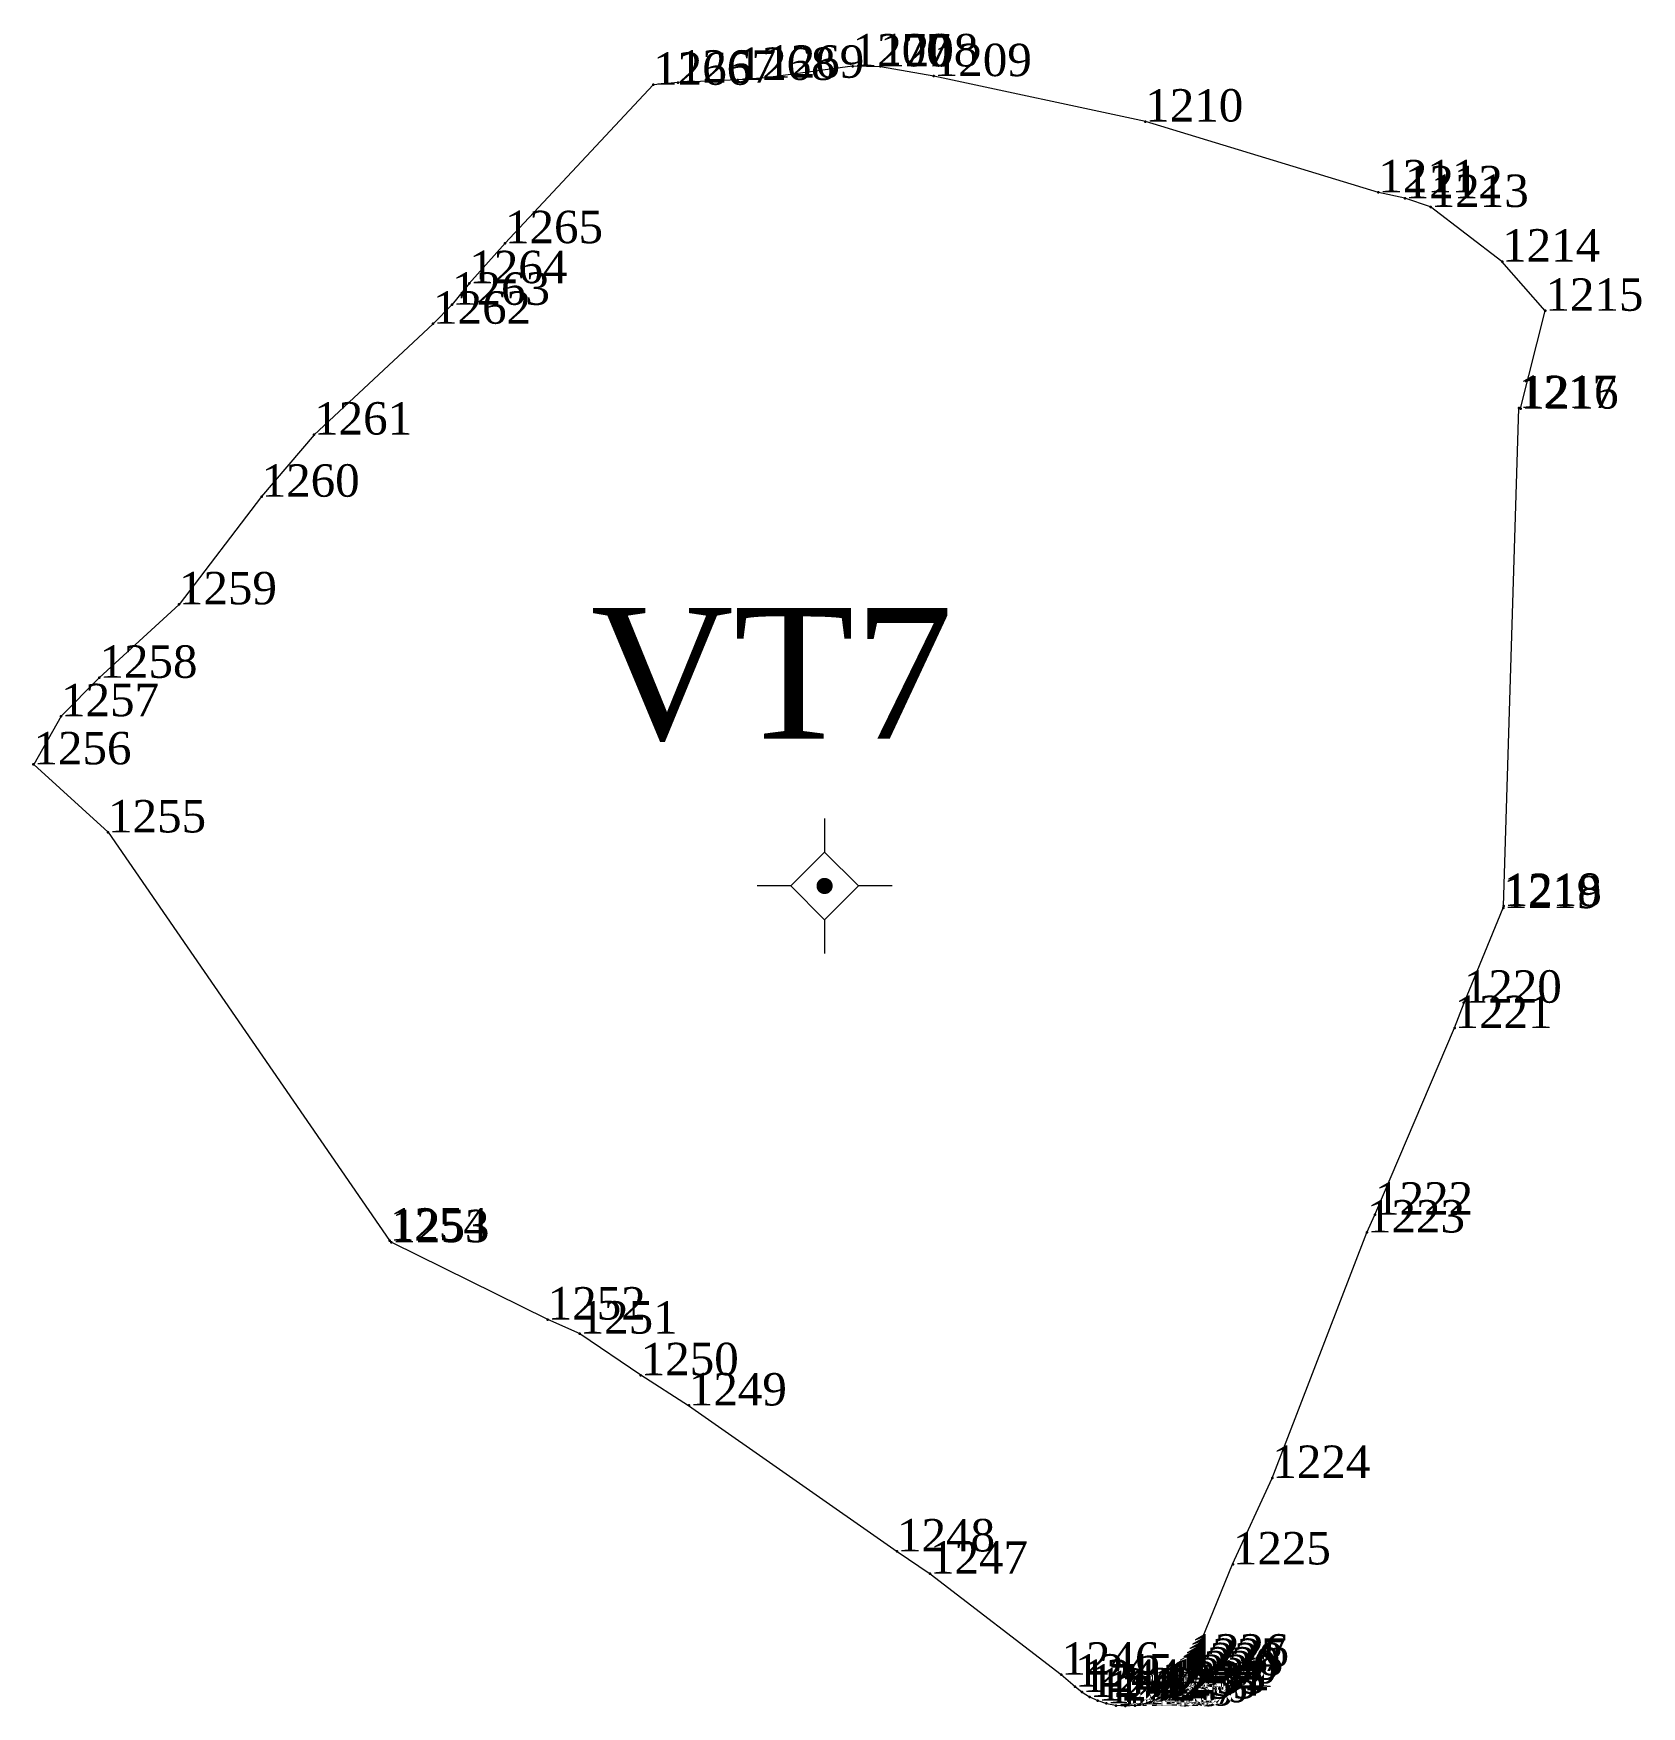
# Model space of a CAD drawing. Header units: metres. Extents: x 543554 to 549226, y 1840763 to 1844579.
# Drawn here: x 545605.1 to 545634.84, y 1842938.54 to 1842969.49 of the extents above; entities that cross this region are included whole.
import ezdxf

# ---------------------------------------------------------------- set-up
doc = ezdxf.new("R2010")
doc.units = ezdxf.units.M
doc.header["$MEASUREMENT"] = 0
for name, color, linetype, lineweight in [('Level 11', 7, 'Continuous', 0), ('Level 12', 7, 'Continuous', 0), ('Level 28', 7, 'Continuous', 0), ('Level 30', 7, 'Continuous', 0), ('Level 7', 7, 'Continuous', 0)]:
    doc.layers.add(name, color=color, linetype=linetype, lineweight=lineweight)
doc.styles.add('Style-Vntime', font='Vntime.shx')

# ---------------------------------------------------------------- blocks, each defined once
blk = doc.blocks.new('CENTRD')
at = {"layer": 'Level 11', "linetype": 'Continuous', "lineweight": 0}
h = blk.add_hatch(color=1, dxfattribs=at)
edge = h.paths.add_edge_path()
edge.add_arc((0, 0), 1.5, 0, 360)
at = {"layer": 'Level 11', "color": 1, "linetype": 'Continuous', "lineweight": 0}
for p, q in [((0, 12.5), (0, 6.25)), ((0, 6.25), (-6.25, 0)), ((6.25, 0), (0, 6.25)), ((-6.25, 0), (-12.5, 0)), ((-6.25, 0), (0, -6.25)), ((0, -6.25), (6.25, 0)), ((12.5, 0), (6.25, 0)), ((0, -6.25), (0, -12.5))]:
    blk.add_line(p, q, dxfattribs=at)
blk = doc.blocks.new('DDCT')
at = {"layer": 'Level 7', "color": 3, "linetype": 'Continuous', "lineweight": 30}
blk.add_point((0, 0), dxfattribs=at)
blk = doc.blocks.new('SHMIA_1206')
at = {"layer": 'Level 12', "color": 2, "linetype": 'Continuous', "lineweight": 0, "style": 'Style-Vntime'}
blk.add_text('1207', height=0.6, dxfattribs=at).set_placement((0, 0))
blk = doc.blocks.new('SHMIA_1207')
at = {"layer": 'Level 12', "color": 2, "linetype": 'Continuous', "lineweight": 0, "style": 'Style-Vntime'}
blk.add_text('1208', height=0.6, dxfattribs=at).set_placement((0, 0))
blk = doc.blocks.new('SHMIA_1208')
at = {"layer": 'Level 12', "color": 2, "linetype": 'Continuous', "lineweight": 0, "style": 'Style-Vntime'}
blk.add_text('1209', height=0.6, dxfattribs=at).set_placement((0, 0))
blk = doc.blocks.new('SHMIA_1209')
at = {"layer": 'Level 12', "color": 2, "linetype": 'Continuous', "lineweight": 0, "style": 'Style-Vntime'}
blk.add_text('1210', height=0.6, dxfattribs=at).set_placement((0, 0))
blk = doc.blocks.new('SHMIA_1210')
at = {"layer": 'Level 12', "color": 2, "linetype": 'Continuous', "lineweight": 0, "style": 'Style-Vntime'}
blk.add_text('1211', height=0.6, dxfattribs=at).set_placement((0, 0))
blk = doc.blocks.new('SHMIA_1211')
at = {"layer": 'Level 12', "color": 2, "linetype": 'Continuous', "lineweight": 0, "style": 'Style-Vntime'}
blk.add_text('1212', height=0.6, dxfattribs=at).set_placement((0, 0))
blk = doc.blocks.new('SHMIA_1212')
at = {"layer": 'Level 12', "color": 2, "linetype": 'Continuous', "lineweight": 0, "style": 'Style-Vntime'}
blk.add_text('1213', height=0.6, dxfattribs=at).set_placement((0, 0))
blk = doc.blocks.new('SHMIA_1213')
at = {"layer": 'Level 12', "color": 2, "linetype": 'Continuous', "lineweight": 0, "style": 'Style-Vntime'}
blk.add_text('1214', height=0.6, dxfattribs=at).set_placement((0, 0))
blk = doc.blocks.new('SHMIA_1214')
at = {"layer": 'Level 12', "color": 2, "linetype": 'Continuous', "lineweight": 0, "style": 'Style-Vntime'}
blk.add_text('1215', height=0.6, dxfattribs=at).set_placement((0, 0))
blk = doc.blocks.new('SHMIA_1215')
at = {"layer": 'Level 12', "color": 2, "linetype": 'Continuous', "lineweight": 0, "style": 'Style-Vntime'}
blk.add_text('1216', height=0.6, dxfattribs=at).set_placement((0, 0))
blk = doc.blocks.new('SHMIA_1216')
at = {"layer": 'Level 12', "color": 2, "linetype": 'Continuous', "lineweight": 0, "style": 'Style-Vntime'}
blk.add_text('1217', height=0.6, dxfattribs=at).set_placement((0, 0))
blk = doc.blocks.new('SHMIA_1217')
at = {"layer": 'Level 12', "color": 2, "linetype": 'Continuous', "lineweight": 0, "style": 'Style-Vntime'}
blk.add_text('1218', height=0.6, dxfattribs=at).set_placement((0, 0))
blk = doc.blocks.new('SHMIA_1218')
at = {"layer": 'Level 12', "color": 2, "linetype": 'Continuous', "lineweight": 0, "style": 'Style-Vntime'}
blk.add_text('1219', height=0.6, dxfattribs=at).set_placement((0, 0))
blk = doc.blocks.new('SHMIA_1219')
at = {"layer": 'Level 12', "color": 2, "linetype": 'Continuous', "lineweight": 0, "style": 'Style-Vntime'}
blk.add_text('1220', height=0.6, dxfattribs=at).set_placement((0, 0))
blk = doc.blocks.new('SHMIA_1220')
at = {"layer": 'Level 12', "color": 2, "linetype": 'Continuous', "lineweight": 0, "style": 'Style-Vntime'}
blk.add_text('1221', height=0.6, dxfattribs=at).set_placement((0, 0))
blk = doc.blocks.new('SHMIA_1221')
at = {"layer": 'Level 12', "color": 2, "linetype": 'Continuous', "lineweight": 0, "style": 'Style-Vntime'}
blk.add_text('1222', height=0.6, dxfattribs=at).set_placement((0, 0))
blk = doc.blocks.new('SHMIA_1222')
at = {"layer": 'Level 12', "color": 2, "linetype": 'Continuous', "lineweight": 0, "style": 'Style-Vntime'}
blk.add_text('1223', height=0.6, dxfattribs=at).set_placement((0, 0))
blk = doc.blocks.new('SHMIA_1223')
at = {"layer": 'Level 12', "color": 2, "linetype": 'Continuous', "lineweight": 0, "style": 'Style-Vntime'}
blk.add_text('1224', height=0.6, dxfattribs=at).set_placement((0, 0))
blk = doc.blocks.new('SHMIA_1224')
at = {"layer": 'Level 12', "color": 2, "linetype": 'Continuous', "lineweight": 0, "style": 'Style-Vntime'}
blk.add_text('1225', height=0.6, dxfattribs=at).set_placement((0, 0))
blk = doc.blocks.new('SHMIA_1225')
at = {"layer": 'Level 12', "color": 2, "linetype": 'Continuous', "lineweight": 0, "style": 'Style-Vntime'}
blk.add_text('1226', height=0.6, dxfattribs=at).set_placement((0, 0))
blk = doc.blocks.new('SHMIA_1226')
at = {"layer": 'Level 12', "color": 2, "linetype": 'Continuous', "lineweight": 0, "style": 'Style-Vntime'}
blk.add_text('1227', height=0.6, dxfattribs=at).set_placement((0, 0))
blk = doc.blocks.new('SHMIA_1227')
at = {"layer": 'Level 12', "color": 2, "linetype": 'Continuous', "lineweight": 0, "style": 'Style-Vntime'}
blk.add_text('1228', height=0.6, dxfattribs=at).set_placement((0, 0))
blk = doc.blocks.new('SHMIA_1228')
at = {"layer": 'Level 12', "color": 2, "linetype": 'Continuous', "lineweight": 0, "style": 'Style-Vntime'}
blk.add_text('1229', height=0.6, dxfattribs=at).set_placement((0, 0))
blk = doc.blocks.new('SHMIA_1229')
at = {"layer": 'Level 12', "color": 2, "linetype": 'Continuous', "lineweight": 0, "style": 'Style-Vntime'}
blk.add_text('1230', height=0.6, dxfattribs=at).set_placement((0, 0))
blk = doc.blocks.new('SHMIA_1230')
at = {"layer": 'Level 12', "color": 2, "linetype": 'Continuous', "lineweight": 0, "style": 'Style-Vntime'}
blk.add_text('1231', height=0.6, dxfattribs=at).set_placement((0, 0))
blk = doc.blocks.new('SHMIA_1231')
at = {"layer": 'Level 12', "color": 2, "linetype": 'Continuous', "lineweight": 0, "style": 'Style-Vntime'}
blk.add_text('1232', height=0.6, dxfattribs=at).set_placement((0, 0))
blk = doc.blocks.new('SHMIA_1232')
at = {"layer": 'Level 12', "color": 2, "linetype": 'Continuous', "lineweight": 0, "style": 'Style-Vntime'}
blk.add_text('1233', height=0.6, dxfattribs=at).set_placement((0, 0))
blk = doc.blocks.new('SHMIA_1233')
at = {"layer": 'Level 12', "color": 2, "linetype": 'Continuous', "lineweight": 0, "style": 'Style-Vntime'}
blk.add_text('1234', height=0.6, dxfattribs=at).set_placement((0, 0))
blk = doc.blocks.new('SHMIA_1234')
at = {"layer": 'Level 12', "color": 2, "linetype": 'Continuous', "lineweight": 0, "style": 'Style-Vntime'}
blk.add_text('1235', height=0.6, dxfattribs=at).set_placement((0, 0))
blk = doc.blocks.new('SHMIA_1235')
at = {"layer": 'Level 12', "color": 2, "linetype": 'Continuous', "lineweight": 0, "style": 'Style-Vntime'}
blk.add_text('1236', height=0.6, dxfattribs=at).set_placement((0, 0))
blk = doc.blocks.new('SHMIA_1236')
at = {"layer": 'Level 12', "color": 2, "linetype": 'Continuous', "lineweight": 0, "style": 'Style-Vntime'}
blk.add_text('1237', height=0.6, dxfattribs=at).set_placement((0, 0))
blk = doc.blocks.new('SHMIA_1237')
at = {"layer": 'Level 12', "color": 2, "linetype": 'Continuous', "lineweight": 0, "style": 'Style-Vntime'}
blk.add_text('1238', height=0.6, dxfattribs=at).set_placement((0, 0))
blk = doc.blocks.new('SHMIA_1238')
at = {"layer": 'Level 12', "color": 2, "linetype": 'Continuous', "lineweight": 0, "style": 'Style-Vntime'}
blk.add_text('1239', height=0.6, dxfattribs=at).set_placement((0, 0))
blk = doc.blocks.new('SHMIA_1239')
at = {"layer": 'Level 12', "color": 2, "linetype": 'Continuous', "lineweight": 0, "style": 'Style-Vntime'}
blk.add_text('1240', height=0.6, dxfattribs=at).set_placement((0, 0))
blk = doc.blocks.new('SHMIA_1240')
at = {"layer": 'Level 12', "color": 2, "linetype": 'Continuous', "lineweight": 0, "style": 'Style-Vntime'}
blk.add_text('1241', height=0.6, dxfattribs=at).set_placement((0, 0))
blk = doc.blocks.new('SHMIA_1241')
at = {"layer": 'Level 12', "color": 2, "linetype": 'Continuous', "lineweight": 0, "style": 'Style-Vntime'}
blk.add_text('1242', height=0.6, dxfattribs=at).set_placement((0, 0))
blk = doc.blocks.new('SHMIA_1242')
at = {"layer": 'Level 12', "color": 2, "linetype": 'Continuous', "lineweight": 0, "style": 'Style-Vntime'}
blk.add_text('1243', height=0.6, dxfattribs=at).set_placement((0, 0))
blk = doc.blocks.new('SHMIA_1243')
at = {"layer": 'Level 12', "color": 2, "linetype": 'Continuous', "lineweight": 0, "style": 'Style-Vntime'}
blk.add_text('1244', height=0.6, dxfattribs=at).set_placement((0, 0))
blk = doc.blocks.new('SHMIA_1244')
at = {"layer": 'Level 12', "color": 2, "linetype": 'Continuous', "lineweight": 0, "style": 'Style-Vntime'}
blk.add_text('1245', height=0.6, dxfattribs=at).set_placement((0, 0))
blk = doc.blocks.new('SHMIA_1245')
at = {"layer": 'Level 12', "color": 2, "linetype": 'Continuous', "lineweight": 0, "style": 'Style-Vntime'}
blk.add_text('1246', height=0.6, dxfattribs=at).set_placement((0, 0))
blk = doc.blocks.new('SHMIA_1246')
at = {"layer": 'Level 12', "color": 2, "linetype": 'Continuous', "lineweight": 0, "style": 'Style-Vntime'}
blk.add_text('1247', height=0.6, dxfattribs=at).set_placement((0, 0))
blk = doc.blocks.new('SHMIA_1247')
at = {"layer": 'Level 12', "color": 2, "linetype": 'Continuous', "lineweight": 0, "style": 'Style-Vntime'}
blk.add_text('1248', height=0.6, dxfattribs=at).set_placement((0, 0))
blk = doc.blocks.new('SHMIA_1248')
at = {"layer": 'Level 12', "color": 2, "linetype": 'Continuous', "lineweight": 0, "style": 'Style-Vntime'}
blk.add_text('1249', height=0.6, dxfattribs=at).set_placement((0, 0))
blk = doc.blocks.new('SHMIA_1249')
at = {"layer": 'Level 12', "color": 2, "linetype": 'Continuous', "lineweight": 0, "style": 'Style-Vntime'}
blk.add_text('1250', height=0.6, dxfattribs=at).set_placement((0, 0))
blk = doc.blocks.new('SHMIA_1250')
at = {"layer": 'Level 12', "color": 2, "linetype": 'Continuous', "lineweight": 0, "style": 'Style-Vntime'}
blk.add_text('1251', height=0.6, dxfattribs=at).set_placement((0, 0))
blk = doc.blocks.new('SHMIA_1251')
at = {"layer": 'Level 12', "color": 2, "linetype": 'Continuous', "lineweight": 0, "style": 'Style-Vntime'}
blk.add_text('1252', height=0.6, dxfattribs=at).set_placement((0, 0))
blk = doc.blocks.new('SHMIA_1252')
at = {"layer": 'Level 12', "color": 2, "linetype": 'Continuous', "lineweight": 0, "style": 'Style-Vntime'}
blk.add_text('1253', height=0.6, dxfattribs=at).set_placement((0, 0))
blk = doc.blocks.new('SHMIA_1253')
at = {"layer": 'Level 12', "color": 2, "linetype": 'Continuous', "lineweight": 0, "style": 'Style-Vntime'}
blk.add_text('1254', height=0.6, dxfattribs=at).set_placement((0, 0))
blk = doc.blocks.new('SHMIA_1254')
at = {"layer": 'Level 12', "color": 2, "linetype": 'Continuous', "lineweight": 0, "style": 'Style-Vntime'}
blk.add_text('1255', height=0.6, dxfattribs=at).set_placement((0, 0))
blk = doc.blocks.new('SHMIA_1255')
at = {"layer": 'Level 12', "color": 2, "linetype": 'Continuous', "lineweight": 0, "style": 'Style-Vntime'}
blk.add_text('1256', height=0.6, dxfattribs=at).set_placement((0, 0))
blk = doc.blocks.new('SHMIA_1256')
at = {"layer": 'Level 12', "color": 2, "linetype": 'Continuous', "lineweight": 0, "style": 'Style-Vntime'}
blk.add_text('1257', height=0.6, dxfattribs=at).set_placement((0, 0))
blk = doc.blocks.new('SHMIA_1257')
at = {"layer": 'Level 12', "color": 2, "linetype": 'Continuous', "lineweight": 0, "style": 'Style-Vntime'}
blk.add_text('1258', height=0.6, dxfattribs=at).set_placement((0, 0))
blk = doc.blocks.new('SHMIA_1258')
at = {"layer": 'Level 12', "color": 2, "linetype": 'Continuous', "lineweight": 0, "style": 'Style-Vntime'}
blk.add_text('1259', height=0.6, dxfattribs=at).set_placement((0, 0))
blk = doc.blocks.new('SHMIA_1259')
at = {"layer": 'Level 12', "color": 2, "linetype": 'Continuous', "lineweight": 0, "style": 'Style-Vntime'}
blk.add_text('1260', height=0.6, dxfattribs=at).set_placement((0, 0))
blk = doc.blocks.new('SHMIA_1260')
at = {"layer": 'Level 12', "color": 2, "linetype": 'Continuous', "lineweight": 0, "style": 'Style-Vntime'}
blk.add_text('1261', height=0.6, dxfattribs=at).set_placement((0, 0))
blk = doc.blocks.new('SHMIA_1261')
at = {"layer": 'Level 12', "color": 2, "linetype": 'Continuous', "lineweight": 0, "style": 'Style-Vntime'}
blk.add_text('1262', height=0.6, dxfattribs=at).set_placement((0, 0))
blk = doc.blocks.new('SHMIA_1262')
at = {"layer": 'Level 12', "color": 2, "linetype": 'Continuous', "lineweight": 0, "style": 'Style-Vntime'}
blk.add_text('1263', height=0.6, dxfattribs=at).set_placement((0, 0))
blk = doc.blocks.new('SHMIA_1263')
at = {"layer": 'Level 12', "color": 2, "linetype": 'Continuous', "lineweight": 0, "style": 'Style-Vntime'}
blk.add_text('1264', height=0.6, dxfattribs=at).set_placement((0, 0))
blk = doc.blocks.new('SHMIA_1264')
at = {"layer": 'Level 12', "color": 2, "linetype": 'Continuous', "lineweight": 0, "style": 'Style-Vntime'}
blk.add_text('1265', height=0.6, dxfattribs=at).set_placement((0, 0))
blk = doc.blocks.new('SHMIA_1265')
at = {"layer": 'Level 12', "color": 2, "linetype": 'Continuous', "lineweight": 0, "style": 'Style-Vntime'}
blk.add_text('1266', height=0.6, dxfattribs=at).set_placement((0, 0))
blk = doc.blocks.new('SHMIA_1266')
at = {"layer": 'Level 12', "color": 2, "linetype": 'Continuous', "lineweight": 0, "style": 'Style-Vntime'}
blk.add_text('1267', height=0.6, dxfattribs=at).set_placement((0, 0))
blk = doc.blocks.new('SHMIA_1267')
at = {"layer": 'Level 12', "color": 2, "linetype": 'Continuous', "lineweight": 0, "style": 'Style-Vntime'}
blk.add_text('1268', height=0.6, dxfattribs=at).set_placement((0, 0))
blk = doc.blocks.new('SHMIA_1268')
at = {"layer": 'Level 12', "color": 2, "linetype": 'Continuous', "lineweight": 0, "style": 'Style-Vntime'}
blk.add_text('1269', height=0.6, dxfattribs=at).set_placement((0, 0))
blk = doc.blocks.new('SHMIA_1269')
at = {"layer": 'Level 12', "color": 2, "linetype": 'Continuous', "lineweight": 0, "style": 'Style-Vntime'}
blk.add_text('1270', height=0.6, dxfattribs=at).set_placement((0, 0))

msp = doc.modelspace()

# ---------------------------------------------------------------- linework, layer by layer
at = {"layer": 'Level 30', "color": 2, "linetype": 'Continuous', "lineweight": 0, "flags": 128}
msp.add_lwpolyline([(545633.0553, 1842964.3564), (545632.2556, 1842965.2707), (545630.9363, 1842966.284), (545630.461, 1842966.4437), (545629.971, 1842966.5458), (545625.662, 1842967.8605), (545621.7485, 1842968.7011), (545620.761, 1842968.8751), (545620.2471, 1842968.8827), (545618.6458, 1842968.6709), (545618.1202, 1842968.6325), (545617.0225, 1842968.5846), (545616.56, 1842968.5419), (545613.8207, 1842965.613), (545613.1557, 1842964.8661), (545612.8428, 1842964.4747), (545612.4887, 1842964.1209), (545610.2897, 1842962.066), (545609.3187, 1842960.9215), (545607.7944, 1842958.9282), (545606.3157, 1842957.5698), (545605.6111, 1842956.859), (545605.1048, 1842955.9674), (545606.4828, 1842954.7121), (545611.6856, 1842947.1644), (545611.7224, 1842947.1291), (545614.6069, 1842945.7039), (545615.2042, 1842945.4393), (545616.3323, 1842944.6749), (545617.215, 1842944.112), (545621.0723, 1842941.4096), (545621.6835, 1842940.9974), (545624.1069, 1842939.1329), (545624.3643, 1842938.9087), (545624.4901, 1842938.8089), (545624.6298, 1842938.7223), (545624.782, 1842938.6512), (545624.9449, 1842938.598), (545625.1161, 1842938.5647), (545625.293, 1842938.5528), (545625.4724, 1842938.5636), (545625.5621, 1842938.5778), (545625.7391, 1842938.6238), (545625.91, 1842938.6931), (545625.9922, 1842938.7363), (545626.0715, 1842938.7849), (545626.1476, 1842938.8389), (545626.22, 1842938.8978), (545626.2865, 1842938.9674), (545626.348, 1842939.0412), (545626.4042, 1842939.1188), (545626.4549, 1842939.1998), (545626.4999, 1842939.2838), (545627.276, 1842941.1718), (545628.0064, 1842942.768), (545629.7554, 1842947.31), (545629.9059, 1842947.6393), (545631.3796, 1842951.0943), (545631.5548, 1842951.5604), (545632.277, 1842953.3128), (545632.2873, 1842953.3493), (545632.5697, 1842962.5565), (545632.5968, 1842962.5496), (545633.0553, 1842964.3564)], dxfattribs=at)

# ---------------------------------------------------------------- block references
at = {"layer": 'Level 11', "color": 1, "linetype": 'Continuous', "lineweight": 0, "xscale": 0.1, "yscale": 0.1, "zscale": 0.1}
msp.add_blockref('CENTRD', (545619.73, 1842953.72), dxfattribs=at)
at = {"layer": 'Level 12', "color": 2, "linetype": 'Continuous', "lineweight": 0}
for name, p in [('SHMIA_1268', (545618.65, 1842968.67)), ('SHMIA_1206', (545620.25, 1842968.88)), ('SHMIA_1269', (545620.25, 1842968.88)), ('SHMIA_1207', (545620.76, 1842968.88)), ('SHMIA_1208', (545621.75, 1842968.7)), ('SHMIA_1265', (545616.56, 1842968.54)), ('SHMIA_1266', (545617.02, 1842968.58)), ('SHMIA_1267', (545618.12, 1842968.63)), ('SHMIA_1209', (545625.66, 1842967.86)), ('SHMIA_1210', (545629.97, 1842966.55)), ('SHMIA_1211', (545630.46, 1842966.44)), ('SHMIA_1212', (545630.94, 1842966.28)), ('SHMIA_1264', (545613.82, 1842965.61)), ('SHMIA_1213', (545632.26, 1842965.27)), ('SHMIA_1263', (545613.16, 1842964.87)), ('SHMIA_1262', (545612.84, 1842964.47)), ('SHMIA_1214', (545633.06, 1842964.36)), ('SHMIA_1261', (545612.49, 1842964.12)), ('SHMIA_1216', (545632.57, 1842962.56)), ('SHMIA_1215', (545632.6, 1842962.55)), ('SHMIA_1260', (545610.29, 1842962.07)), ('SHMIA_1259', (545609.32, 1842960.92)), ('SHMIA_1258', (545607.79, 1842958.93)), ('SHMIA_1257', (545606.32, 1842957.57)), ('SHMIA_1256', (545605.61, 1842956.86)), ('SHMIA_1255', (545605.1, 1842955.97)), ('SHMIA_1254', (545606.48, 1842954.71)), ('SHMIA_1218', (545632.28, 1842953.31)), ('SHMIA_1217', (545632.29, 1842953.35)), ('SHMIA_1219', (545631.55, 1842951.56)), ('SHMIA_1220', (545631.38, 1842951.09)), ('SHMIA_1221', (545629.91, 1842947.64)), ('SHMIA_1253', (545611.69, 1842947.16)), ('SHMIA_1252', (545611.72, 1842947.13)), ('SHMIA_1222', (545629.76, 1842947.31)), ('SHMIA_1251', (545614.61, 1842945.7)), ('SHMIA_1250', (545615.2, 1842945.44)), ('SHMIA_1249', (545616.33, 1842944.67)), ('SHMIA_1248', (545617.22, 1842944.11)), ('SHMIA_1223', (545628.01, 1842942.77)), ('SHMIA_1247', (545621.07, 1842941.41)), ('SHMIA_1224', (545627.28, 1842941.17)), ('SHMIA_1246', (545621.68, 1842941)), ('SHMIA_1225', (545626.5, 1842939.28)), ('SHMIA_1245', (545624.11, 1842939.13)), ('SHMIA_1229', (545626.29, 1842938.97)), ('SHMIA_1228', (545626.35, 1842939.04)), ('SHMIA_1227', (545626.4, 1842939.12)), ('SHMIA_1226', (545626.45, 1842939.2)), ('SHMIA_1244', (545624.36, 1842938.91)), ('SHMIA_1243', (545624.49, 1842938.81)), ('SHMIA_1242', (545624.63, 1842938.72)), ('SHMIA_1241', (545624.78, 1842938.65)), ('SHMIA_1234', (545625.91, 1842938.69)), ('SHMIA_1233', (545625.99, 1842938.74)), ('SHMIA_1232', (545626.07, 1842938.78)), ('SHMIA_1231', (545626.15, 1842938.84)), ('SHMIA_1230', (545626.22, 1842938.9)), ('SHMIA_1240', (545624.94, 1842938.6)), ('SHMIA_1239', (545625.12, 1842938.56)), ('SHMIA_1238', (545625.29, 1842938.55)), ('SHMIA_1237', (545625.47, 1842938.56)), ('SHMIA_1236', (545625.56, 1842938.58)), ('SHMIA_1235', (545625.74, 1842938.62))]:
    msp.add_blockref(name, p, dxfattribs=at)
at = {"layer": 'Level 7', "color": 3, "linetype": 'Continuous', "lineweight": 30}
for p in [(545618.65, 1842968.67), (545620.25, 1842968.88), (545620.25, 1842968.88), (545620.76, 1842968.88), (545621.75, 1842968.7), (545616.56, 1842968.54), (545617.02, 1842968.58), (545618.12, 1842968.63), (545625.66, 1842967.86), (545629.97, 1842966.55), (545630.46, 1842966.44), (545630.94, 1842966.28), (545613.82, 1842965.61), (545632.26, 1842965.27), (545613.16, 1842964.87), (545612.84, 1842964.47), (545633.06, 1842964.36), (545612.49, 1842964.12), (545632.57, 1842962.56), (545632.6, 1842962.55), (545610.29, 1842962.07), (545609.32, 1842960.92), (545607.79, 1842958.93), (545606.32, 1842957.57), (545605.61, 1842956.86), (545605.1, 1842955.97), (545606.48, 1842954.71), (545632.28, 1842953.31), (545632.29, 1842953.35), (545631.55, 1842951.56), (545631.38, 1842951.09), (545629.91, 1842947.64), (545629.76, 1842947.31), (545611.69, 1842947.16), (545611.72, 1842947.13), (545614.61, 1842945.7), (545615.2, 1842945.44), (545616.33, 1842944.67), (545617.22, 1842944.11), (545628.01, 1842942.77), (545621.07, 1842941.41), (545627.28, 1842941.17), (545621.68, 1842941), (545626.5, 1842939.28), (545624.11, 1842939.13), (545626.29, 1842938.97), (545626.35, 1842939.04), (545626.4, 1842939.12), (545626.45, 1842939.2), (545624.36, 1842938.91), (545624.49, 1842938.81), (545624.63, 1842938.72), (545624.78, 1842938.65), (545625.91, 1842938.69), (545625.99, 1842938.74), (545626.07, 1842938.78), (545626.15, 1842938.84), (545626.22, 1842938.9), (545624.94, 1842938.6), (545625.12, 1842938.56), (545625.29, 1842938.55), (545625.47, 1842938.56), (545625.56, 1842938.58), (545625.74, 1842938.62)]:
    msp.add_blockref('DDCT', p, dxfattribs=at)

# ---------------------------------------------------------------- texts
at = {"layer": 'Level 28', "color": 1, "lineweight": 0, "style": 'Style-Vntime'}
msp.add_text('VT7', height=2.42159, dxfattribs=at).set_placement((545615.4031, 1842956.4419))

doc.saveas('drawing.dxf')
